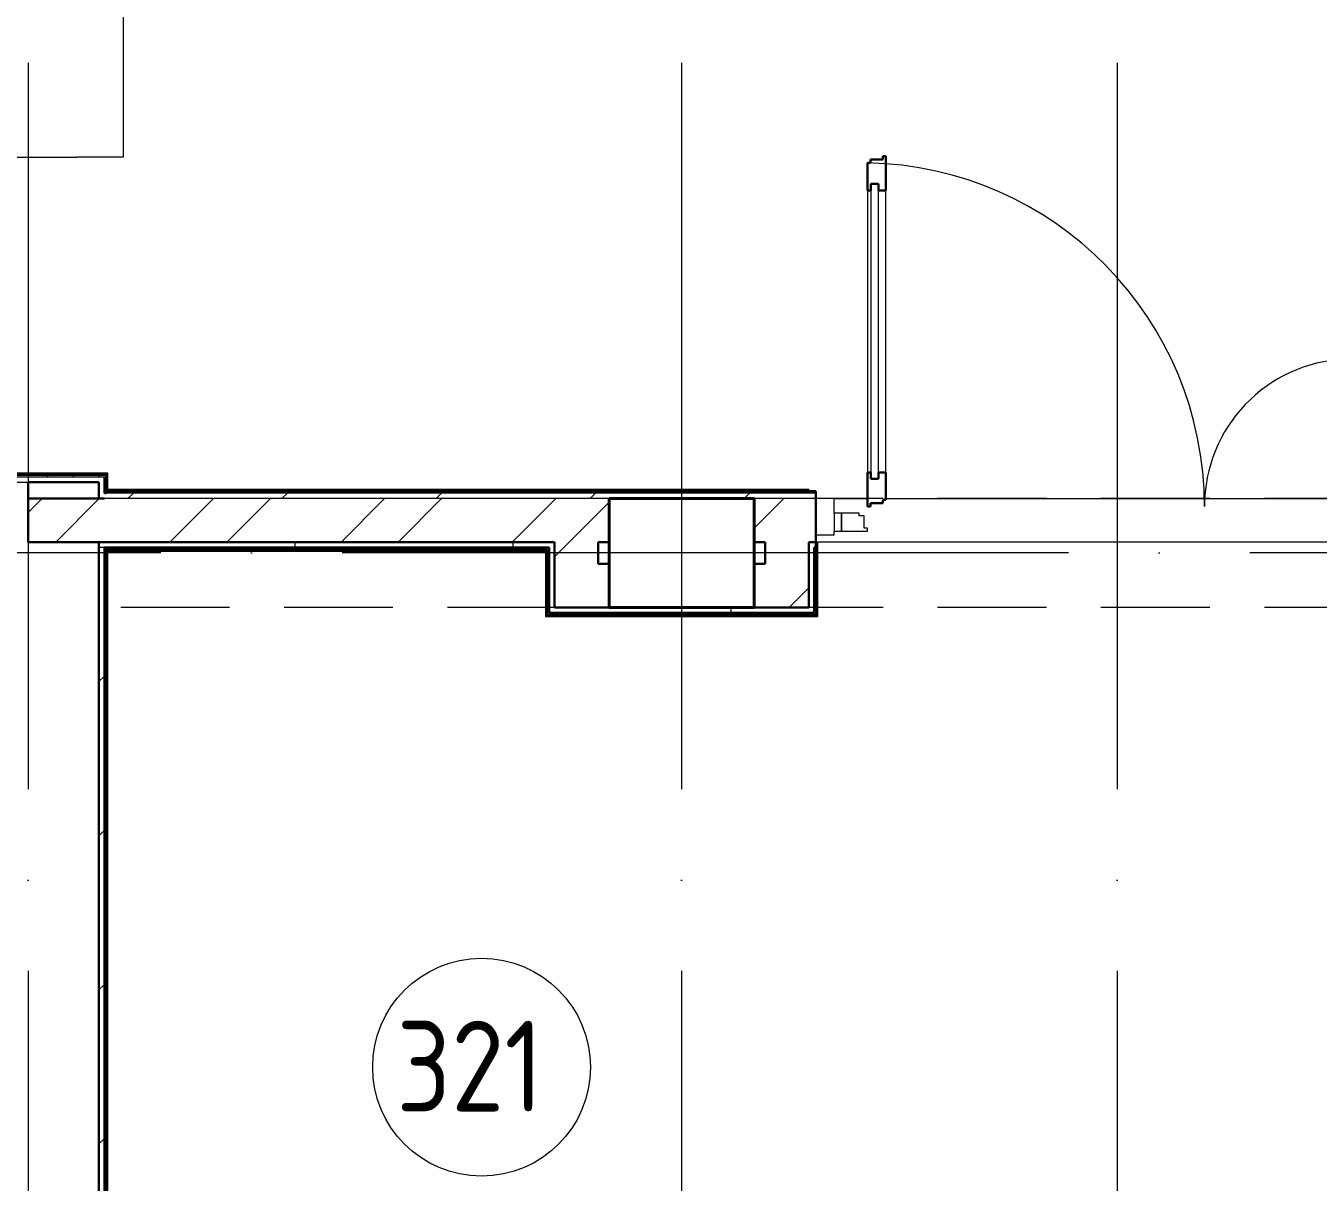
# Model space of a CAD drawing. Header units: millimetres. Extents: x -88595 to 880822, y -1054509 to -148035.
# Drawn here: x 401257 to 404817, y -278434 to -275251 of the extents above; entities that cross this region are included whole.
import ezdxf

# ---------------------------------------------------------------- set-up
doc = ezdxf.new("R2010")
doc.units = ezdxf.units.MM
doc.linetypes.add('ADSK_Линия сетки', pattern=[25, 20, -2.5, 0, -2.5])
doc.linetypes.add('ADSK_Сверху', pattern=[4.5, 3, -1.5])
for name, color, linetype, lineweight in [('Витраж', 7, 'Continuous', 9), ('Двери', 7, 'Continuous', 9), ('Линии', 7, 'Continuous', 9), ('Марки', 7, 'Continuous', 20), ('Марки помещений', 7, 'Continuous', 20), ('Несущие колонны', 7, 'Continuous', 18), ('Оборудование', 7, 'Continuous', 18), ('Ограждение', 7, 'Continuous', 9), ('Оси', 7, 'Continuous', 9), ('Стены внутренние', 7, 'Continuous', 18), ('Стены наружные', 7, 'Continuous', 18), ('Стены штриховка', 7, 'Continuous', 9)]:
    doc.layers.add(name, color=color, linetype=linetype, lineweight=lineweight)
doc.layers.add('Двери открывание', color=7, linetype='Continuous', lineweight=9, true_color=0xc0c0c0)
doc.styles.add('GOST Common_2', font='GOST_Common.ttf', dxfattribs={"width": 0.9, "height": 350})

# ---------------------------------------------------------------- blocks, each defined once
blk = doc.blocks.new('$0$ADSK_M_Трубы - Диаметр_8-160846-В_Координация_3 этаж ОВ3')
at = {"layer": 'Марки'}
blk.add_line((0, 0), (8, 0), dxfattribs=at)
blk = doc.blocks.new('3 этаж')
at = {"layer": 'Витраж', "lineweight": 18}
for p, q in [((415363.9, 649873.9), (415313.9, 649873.9)), ((415313.9, 649873.9), (415313.9, 649773.9)), ((415363.9, 649833.9), (415363.9, 649873.9)), ((415313.9, 649773.9), (415363.9, 649773.9)), ((415363.9, 649773.9), (415363.9, 649783.9))]:
    blk.add_line(p, q, dxfattribs=at)
at = {"layer": 'Двери', "lineweight": 30}
for p, q in [((415497.9, 650806.9), (415463.9, 650806.9)), ((415463.9, 650806.9), (415463.9, 650797.9)), ((415505.9, 650815.9), (415497.9, 650815.9)), ((415497.9, 650815.9), (415497.9, 650806.9)), ((415505.9, 650721.9), (415505.9, 650815.9)), ((415463.9, 650797.9), (415455.9, 650797.9)), ((415455.9, 650797.9), (415455.9, 650721.9)), ((415464.9, 650739.9), (415464.9, 650721.9)), ((415485.9, 650739.9), (415464.9, 650739.9)), ((415485.9, 650721.9), (415485.9, 650739.9)), ((415464.9, 650721.9), (415455.9, 650721.9)), ((415505.9, 650721.9), (415485.9, 650721.9)), ((415455.9, 649945.9), (415455.9, 649851.9)), ((415464.9, 649945.9), (415455.9, 649945.9)), ((415464.9, 649927.9), (415464.9, 649945.9)), ((415485.9, 649927.9), (415464.9, 649927.9)), ((415485.9, 649945.9), (415485.9, 649927.9)), ((415505.9, 649945.9), (415485.9, 649945.9)), ((415505.9, 649869.9), (415505.9, 649945.9)), ((415455.9, 649851.9), (415463.9, 649851.9)), ((415463.9, 649851.9), (415463.9, 649860.9)), ((415463.9, 649860.9), (415497.9, 649860.9)), ((415497.9, 649860.9), (415497.9, 649869.9)), ((415497.9, 649869.9), (415505.9, 649869.9))]:
    blk.add_line(p, q, dxfattribs=at)
at = {"layer": 'Двери'}
for p, q in [((415464.9, 650739.9), (415464.9, 649927.9)), ((415485.9, 650739.9), (415464.9, 650739.9)), ((415485.9, 649927.9), (415485.9, 650739.9)), ((415455.9, 650721.9), (415455.9, 649945.9)), ((415505.9, 649945.9), (415505.9, 650721.9)), ((415464.9, 649927.9), (415485.9, 649927.9)), ((415363.9, 649833.9), (415363.9, 649783.9)), ((415383.9, 649833.9), (415363.9, 649833.9)), ((415383.9, 649783.9), (415383.9, 649833.9)), ((415432.9, 649833.9), (415383.9, 649833.9)), ((415383.9, 649833.9), (415383.9, 649783.9)), ((415432.9, 649825.9), (415432.9, 649833.9)), ((415446.9, 649825.9), (415432.9, 649825.9)), ((415446.9, 649791.9), (415446.9, 649825.9)), ((415363.9, 649783.9), (415383.9, 649783.9)), ((415383.9, 649783.9), (415455.9, 649783.9)), ((415455.9, 649791.9), (415446.9, 649791.9)), ((415455.9, 649783.9), (415455.9, 649791.9))]:
    blk.add_line(p, q, dxfattribs=at)
at = {"layer": 'Двери открывание'}
for centre, radius, start, end in [((415437.9, 649851.9), 946, 0, 88.9097), ((416789.9, 649851.9), 406, 92.541, 180)]:
    blk.add_arc(centre, radius, start, end, dxfattribs=at)
at = {"layer": 'Линии', "linetype": 'ADSK_Сверху', "ltscale": 100}
for p, q in [((446548.9, 649873.9), (413338.9, 649873.9)), ((446548.9, 649573.9), (413338.9, 649573.9))]:
    blk.add_line(p, q, dxfattribs=at)
at = {"layer": 'Марки помещений'}
blk.add_circle((414393, 648308.3), 300, dxfattribs=at)
at = {"layer": 'Несущие колонны', "lineweight": 40}
for p, q in [((414743.9, 649873.9), (415143.9, 649873.9)), ((414743.9, 649573.9), (414743.9, 649873.9)), ((415143.9, 649873.9), (414743.9, 649873.9)), ((415143.9, 649873.9), (415143.9, 649573.9)), ((414743.9, 649753.9), (414743.9, 649573.9)), ((415143.9, 649573.9), (415143.9, 649753.9)), ((415143.9, 649573.9), (414743.9, 649573.9)), ((414743.9, 649573.9), (415143.9, 649573.9))]:
    blk.add_line(p, q, dxfattribs=at)
at = {"layer": 'Несущие колонны'}
for p, q in [((414743.9, 649873.9), (414743.9, 649753.9)), ((415143.9, 649753.9), (415143.9, 649873.9))]:
    blk.add_line(p, q, dxfattribs=at)
at = {"layer": 'Ограждение'}
for p, q in [((413363.9, 649943.9), (407228.9, 649943.9)), ((413363.9, 649943.9), (413358.9, 649938.9)), ((413363.9, 649898.9), (413363.9, 649943.9)), ((413363.9, 649898.9), (413358.9, 649893.9)), ((415293.9, 649898.9), (413363.9, 649898.9)), ((415293.9, 649898.9), (415293.9, 649893.8)), ((415313.9, 649753.9), (415318.9, 649753.9)), ((415318.9, 649548.9), (415318.9, 649753.9)), ((413363.9, 649728.9), (413358.9, 649733.9)), ((413363.9, 643773.9), (413363.9, 649728.9)), ((413363.9, 649728.9), (414568.9, 649728.9)), ((414568.9, 649728.9), (414573.9, 649733.9)), ((414568.9, 649728.9), (414568.9, 649548.9)), ((414568.9, 649548.9), (414573.9, 649553.9)), ((414568.9, 649548.9), (415318.9, 649548.9)), ((415318.9, 649548.9), (415313.9, 649553.9))]:
    blk.add_line(p, q, dxfattribs=at)
at = {"layer": 'Оси', "linetype": 'ADSK_Линия сетки', "ltscale": 100}
for p, q in [((413143.9, 661073.9), (413143.9, 629947.7)), ((414943.9, 661073.9), (414943.9, 629947.7)), ((416143.9, 661073.9), (416143.9, 629947.7)), ((466011.2, 649723.9), (389071.6, 649723.9))]:
    blk.add_line(p, q, dxfattribs=at)
at = {"layer": 'Стены внутренние', "lineweight": 30}
for p, q in [((413143.9, 649753.9), (413143.9, 649918.9)), ((413338.9, 649753.9), (413143.9, 649753.9))]:
    blk.add_line(p, q, dxfattribs=at)
at = {"layer": 'Стены наружные', "lineweight": 30}
for p, q in [((413358.9, 649938.9), (407218.9, 649938.9)), ((413143.9, 649918.9), (413338.9, 649918.9)), ((413338.9, 649918.9), (413338.9, 649873.9)), ((413353.9, 649888.9), (413353.9, 649933.9)), ((413358.9, 649893.9), (413358.9, 649938.9)), ((413358.9, 649888.9), (413353.9, 649888.9)), ((415313.9, 649893.9), (413358.9, 649893.9)), ((415313.9, 649553.9), (415313.9, 649893.9)), ((413143.9, 649873.9), (413353.9, 649873.9)), ((414743.9, 649873.9), (415143.9, 649873.9)), ((413338.9, 649753.9), (414593.9, 649753.9)), ((413338.9, 649753.9), (413338.9, 643673.9)), ((413353.9, 649738.9), (414578.9, 649738.9)), ((413353.9, 643753.9), (413353.9, 649738.9)), ((414578.9, 649738.9), (414578.9, 649558.9)), ((414593.9, 649753.9), (414593.9, 649573.9)), ((414713.9, 649753.9), (414743.9, 649753.9)), ((414713.9, 649693.9), (414713.9, 649753.9)), ((415143.9, 649753.9), (415173.9, 649753.9)), ((415173.9, 649753.9), (415173.9, 649693.9)), ((415293.9, 649753.9), (415308.9, 649753.9)), ((415293.9, 649573.9), (415293.9, 649753.9)), ((415308.9, 649558.9), (415308.9, 649738.9)), ((415308.9, 649738.9), (415313.9, 649738.9)), ((413358.9, 643758.9), (413358.9, 649733.9)), ((413358.9, 649733.9), (414573.9, 649733.9)), ((414573.9, 649733.9), (414573.9, 649553.9)), ((414743.9, 649693.9), (414713.9, 649693.9)), ((414743.9, 649573.9), (414743.9, 649693.9)), ((415173.9, 649693.9), (415143.9, 649693.9)), ((415143.9, 649693.9), (415143.9, 649573.9)), ((414593.9, 649573.9), (415293.9, 649573.9)), ((414573.9, 649553.9), (415313.9, 649553.9)), ((414578.9, 649558.9), (415308.9, 649558.9))]:
    blk.add_line(p, q, dxfattribs=at)
at = {"layer": 'Стены наружные'}
for p, q in [((407368.9, 649918.9), (413143.9, 649918.9)), ((414743.9, 649753.9), (414743.9, 649873.9)), ((415143.9, 649873.9), (415143.9, 649753.9)), ((415363.9, 649873.9), (415455.9, 649873.9)), ((415505.9, 649873.9), (416721.9, 649873.9)), ((416913.9, 649753.9), (415318.9, 649753.9))]:
    blk.add_line(p, q, dxfattribs=at)
at = {"layer": 'Стены наружные', "linetype": 'Continuous', "lineweight": 9}
for p, q in [((413196, 649933.9), (413201, 649938.9)), ((413266.7, 649933.9), (413271.7, 649938.9)), ((413337.4, 649933.9), (413342.4, 649938.9)), ((413363.1, 649888.9), (413368.1, 649893.9)), ((413418.8, 649873.9), (413433.8, 649888.9)), ((413433.8, 649888.9), (413438.8, 649893.9)), ((413504.5, 649888.9), (413509.5, 649893.9)), ((413575.2, 649888.9), (413580.2, 649893.9)), ((413646, 649888.9), (413651, 649893.9)), ((413716.7, 649888.9), (413721.7, 649893.9)), ((413787.4, 649888.9), (413792.4, 649893.9)), ((413843.1, 649873.9), (413858.1, 649888.9)), ((413858.1, 649888.9), (413863.1, 649893.9)), ((413928.8, 649888.9), (413933.8, 649893.9)), ((413999.5, 649888.9), (414004.5, 649893.9)), ((414070.2, 649888.9), (414075.2, 649893.9)), ((414140.9, 649888.9), (414145.9, 649893.9)), ((414211.6, 649888.9), (414216.6, 649893.9)), ((414267.4, 649873.9), (414282.4, 649888.9)), ((414282.4, 649888.9), (414287.4, 649893.9)), ((414353.1, 649888.9), (414358.1, 649893.9)), ((414423.8, 649888.9), (414428.8, 649893.9)), ((414494.5, 649888.9), (414499.5, 649893.9)), ((414565.2, 649888.9), (414570.2, 649893.9)), ((414635.9, 649888.9), (414640.9, 649893.9)), ((414691.6, 649873.9), (414706.6, 649888.9)), ((414706.6, 649888.9), (414711.6, 649893.9)), ((414777.3, 649888.9), (414782.3, 649893.9)), ((414848, 649888.9), (414853, 649893.9)), ((414918.8, 649888.9), (414923.8, 649893.9)), ((414989.5, 649888.9), (414994.5, 649893.9)), ((415060.2, 649888.9), (415065.2, 649893.9)), ((415115.9, 649873.9), (415130.9, 649888.9)), ((415130.9, 649888.9), (415135.9, 649893.9)), ((415201.6, 649888.9), (415206.6, 649893.9)), ((415272.3, 649888.9), (415277.3, 649893.9)), ((413143.9, 649834.9), (413182.8, 649873.9)), ((413220, 649753.9), (413340, 649873.9)), ((413534.3, 649753.9), (413654.3, 649873.9)), ((413691.4, 649753.9), (413811.4, 649873.9)), ((414005.8, 649753.9), (414125.8, 649873.9)), ((414162.9, 649753.9), (414282.9, 649873.9)), ((414477.2, 649753.9), (414597.2, 649873.9)), ((414634.4, 649753.9), (414743.9, 649863.4)), ((415143.9, 649791.9), (415225.8, 649873.9)), ((413353.9, 649738.2), (413354.5, 649738.9)), ((413420.2, 649733.9), (413425.2, 649738.9)), ((413491, 649733.9), (413496, 649738.9)), ((413561.7, 649733.9), (413566.7, 649738.9)), ((413632.4, 649733.9), (413637.4, 649738.9)), ((413703.1, 649733.9), (413708.1, 649738.9)), ((413773.8, 649733.9), (413778.8, 649738.9)), ((413844.5, 649733.9), (413849.5, 649738.9)), ((413879.9, 649738.9), (413879.9, 649753.9)), ((413915.2, 649733.9), (413920.2, 649738.9)), ((413985.9, 649733.9), (413990.9, 649738.9)), ((414056.6, 649733.9), (414061.6, 649738.9)), ((414127.4, 649733.9), (414132.4, 649738.9)), ((414198.1, 649733.9), (414203.1, 649738.9)), ((414268.8, 649733.9), (414273.8, 649738.9)), ((414339.5, 649733.9), (414344.5, 649738.9)), ((414410.2, 649733.9), (414415.2, 649738.9)), ((414479.9, 649738.9), (414479.9, 649753.9)), ((414480.9, 649733.9), (414485.9, 649738.9)), ((414551.6, 649733.9), (414556.6, 649738.9)), ((414593.9, 649713.4), (414634.4, 649753.9)), ((415308.9, 649713.3), (415313.9, 649718.3)), ((413353.9, 649667.5), (413358.9, 649672.5)), ((414573.9, 649685.4), (414578.9, 649690.4)), ((415308.9, 649642.6), (415313.9, 649647.6)), ((413353.9, 649596.8), (413358.9, 649601.8)), ((414573.9, 649614.7), (414578.9, 649619.7)), ((415240.1, 649573.9), (415293.9, 649627.6)), ((415079.9, 649558.9), (415079.9, 649573.9)), ((415308.9, 649571.9), (415313.9, 649576.9)), ((413353.9, 649526.1), (413358.9, 649531.1)), ((414583.8, 649553.9), (414588.8, 649558.9)), ((414654.5, 649553.9), (414659.5, 649558.9)), ((414725.2, 649553.9), (414730.2, 649558.9)), ((414795.9, 649553.9), (414800.9, 649558.9)), ((414866.6, 649553.9), (414871.6, 649558.9)), ((414937.3, 649553.9), (414942.3, 649558.9)), ((415008, 649553.9), (415013, 649558.9)), ((415078.7, 649553.9), (415083.7, 649558.9)), ((415149.4, 649553.9), (415154.4, 649558.9)), ((415220.1, 649553.9), (415225.1, 649558.9)), ((415290.9, 649553.9), (415295.9, 649558.9)), ((413353.9, 649455.4), (413358.9, 649460.4)), ((413338.9, 649369.7), (413353.9, 649384.7)), ((413353.9, 649384.7), (413358.9, 649389.7)), ((413353.9, 649314), (413358.9, 649319)), ((413353.9, 649243.2), (413358.9, 649248.2)), ((413353.9, 649172.5), (413358.9, 649177.5)), ((413353.9, 649101.8), (413358.9, 649106.8)), ((413353.9, 649031.1), (413358.9, 649036.1)), ((413338.9, 648945.4), (413353.9, 648960.4)), ((413353.9, 648960.4), (413358.9, 648965.4)), ((413353.9, 648889.7), (413358.9, 648894.7)), ((413353.9, 648819), (413358.9, 648824)), ((413353.9, 648748.3), (413358.9, 648753.3)), ((413353.9, 648677.6), (413358.9, 648682.6)), ((413353.9, 648606.9), (413358.9, 648611.9)), ((413338.9, 648521.1), (413353.9, 648536.1)), ((413353.9, 648536.1), (413358.9, 648541.1)), ((413353.9, 648465.4), (413358.9, 648470.4)), ((413353.9, 648394.7), (413358.9, 648399.7)), ((413353.9, 648324), (413358.9, 648329)), ((413353.9, 648253.3), (413358.9, 648258.3)), ((413353.9, 648182.6), (413358.9, 648187.6)), ((413338.9, 648096.9), (413353.9, 648111.9)), ((413353.9, 648111.9), (413358.9, 648116.9)), ((413353.9, 648041.2), (413358.9, 648046.2))]:
    blk.add_line(p, q, dxfattribs=at)
at = {"layer": 'Стены штриховка'}
for p, q in [((407218.9, 649933.9), (413353.9, 649933.9)), ((415313.9, 649888.9), (413358.9, 649888.9)), ((414743.9, 649873.9), (413353.9, 649873.9)), ((415313.9, 649873.9), (415143.9, 649873.9)), ((413353.9, 649738.9), (413338.9, 649738.9)), ((415308.9, 649753.9), (415313.9, 649753.9))]:
    blk.add_line(p, q, dxfattribs=at)
at = {"layer": 'Марки помещений', "style": 'GOST Common_2', "width": 0.9}
blk.add_text('321', height=250, dxfattribs=at).set_placement((414158.1, 648186))

msp = doc.modelspace()

# ---------------------------------------------------------------- linework, layer by layer
at = {"layer": 'Марки'}
for p, q in [((401524.8, -274775.3), (401524.8, -275612.5)), ((401524.8, -275612.5), (401397.9, -275612.5))]:
    msp.add_line(p, q, dxfattribs=at)

# ---------------------------------------------------------------- block references
at = {"layer": 'Марки', "xscale": 99.99999999999993, "yscale": 99.99999999999993, "zscale": 99.99999999999993}
msp.add_blockref('$0$ADSK_M_Трубы - Диаметр_8-160846-В_Координация_3 этаж ОВ3', (400597.9, -275612.5), dxfattribs=at)
at = {"layer": 'Оборудование', "color": 5, "true_color": 0x0000ff}
msp.add_blockref('3 этаж', (-11880.6, -926425.8), dxfattribs=at)

doc.saveas('drawing.dxf')
